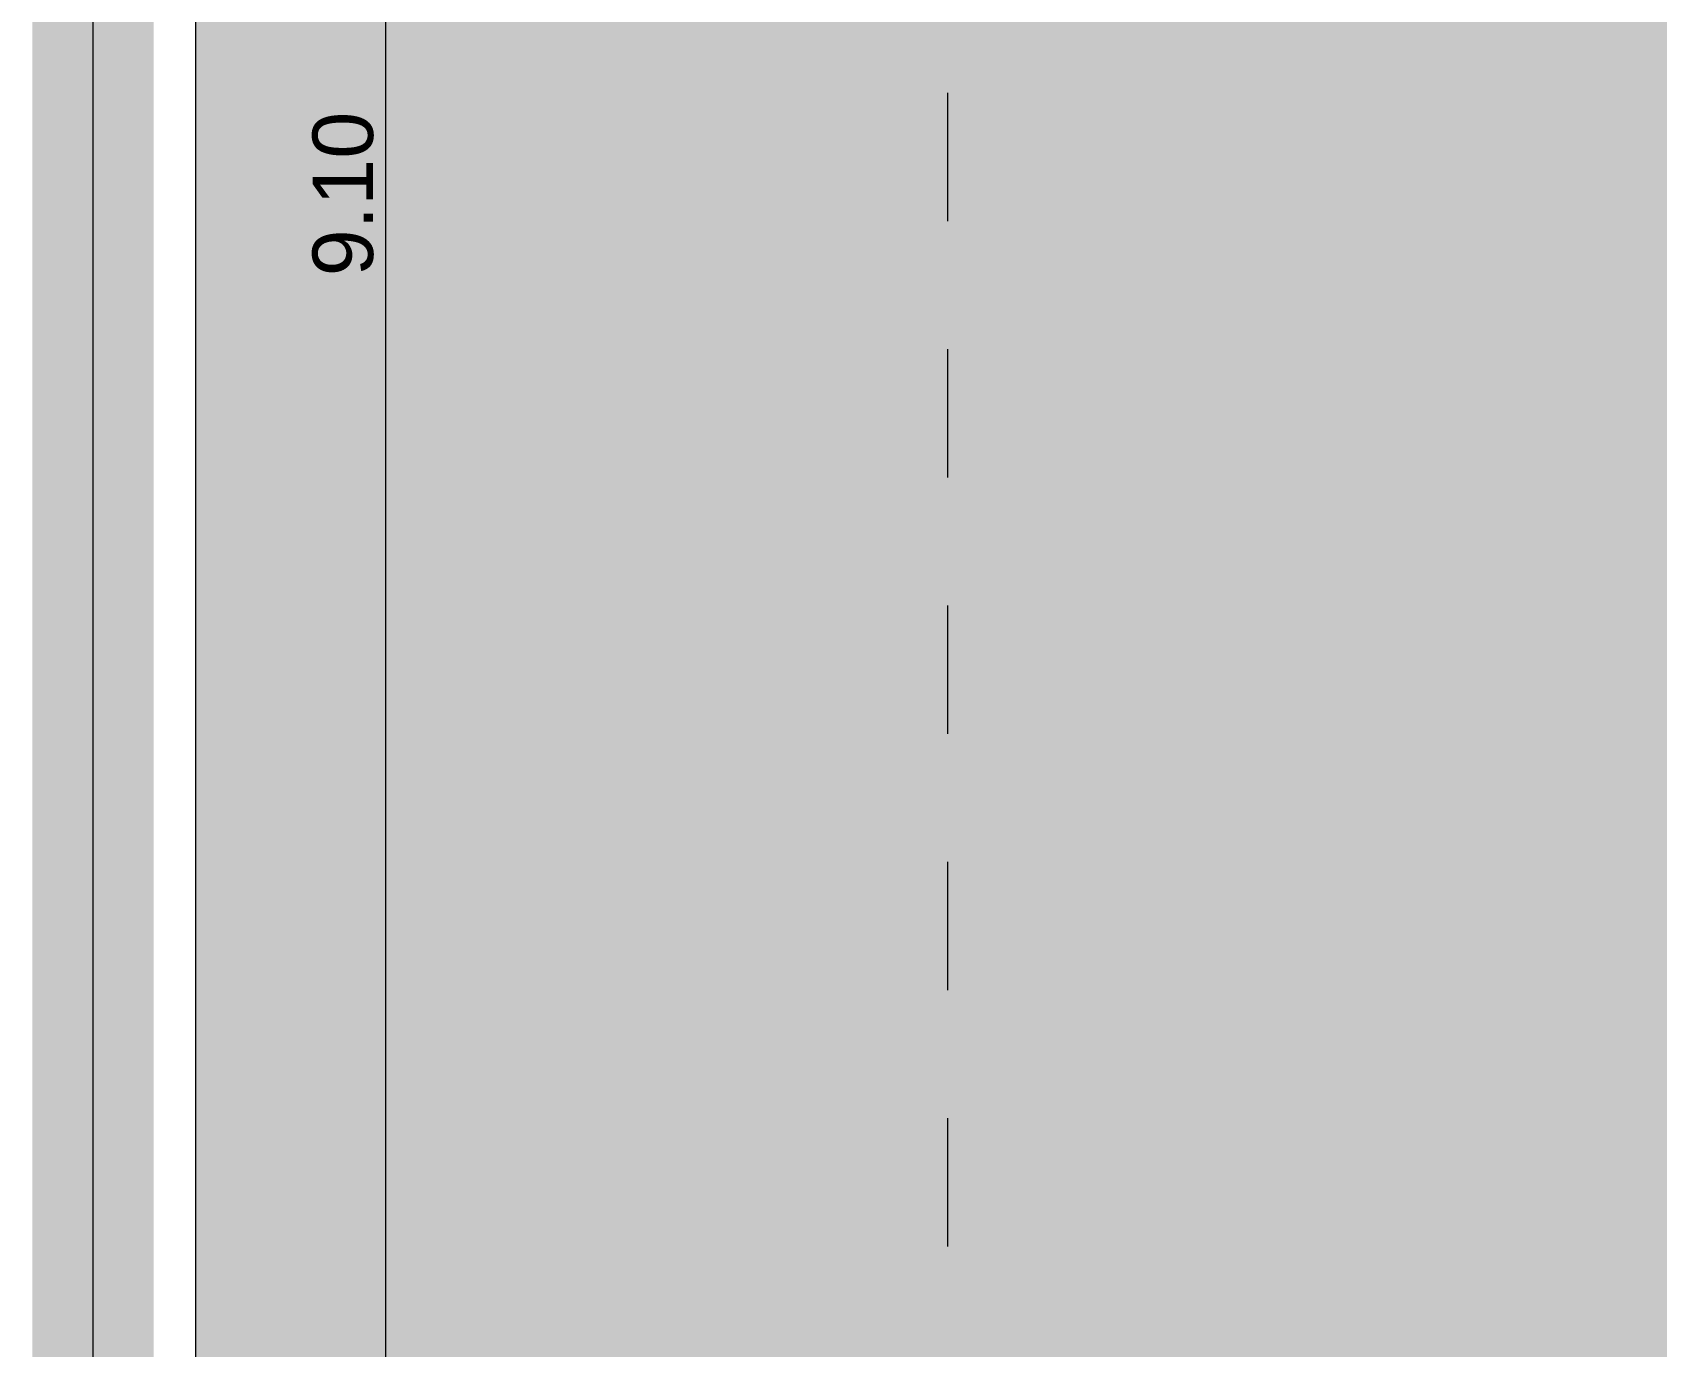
# Model space of a CAD drawing. Header units: millimetres. Extents: x 475616349 to 476941521, y 4620115302 to 4621446928.
# Drawn here: x 476518338 to 476521022, y 4620520405 to 4620522575 of the extents above; entities that cross this region are included whole.
import ezdxf

# ---------------------------------------------------------------- set-up
doc = ezdxf.new("R2010")
doc.units = ezdxf.units.MM
doc.header["$MEASUREMENT"] = 0
doc.linetypes.add('Dashed', pattern=[423.333333, 211.666667, -211.666667])
for name, color, linetype, lineweight in [('2D Drafting - General_Pen_No__250_Pen_No__7_Pen_No__7', 7, 'Continuous', 0), ('G-Anno-Nplt_Pen_No__151', 151, 'Continuous', 0), ('G-Anno-Nplt_Pen_No__4', 7, 'Continuous', 0), ('New_shenobebi_Pen_No__1', 1, 'Continuous', 0), ('New_zoma_Pen_No__4', 7, 'Continuous', 0), ('New_zoma_Pen_No__7', 7, 'Continuous', 0), ('zoma_Pen_No__5_Pen_No__5', 5, 'Continuous', 0)]:
    doc.layers.add(name, color=color, linetype=linetype, lineweight=lineweight)
doc.layers.add('New_zoma', color=7, linetype='Continuous')
doc.styles.add('GENERATED_STYLE_1', font='arial.ttf')
doc.dimstyles.new('GENERATED_STYLE__19', dxfattribs={"dimtxt": 100, "dimasz": 64.421331, "dimexe": 0.18, "dimexo": 3, "dimgap": 0.09, "dimtad": 1, "dimlfac": 0.001, "dimzin": 0, "dimdsep": 46, "dimtxsty": 'GENERATED_STYLE_1', "dimblk": 'ARROWHEAD_2', "dimblk1": 'ARROWHEAD_2', "dimblk2": 'ARROWHEAD_2', "dimcen": 0.09, "dimclrd": 7, "dimclre": 7, "dimclrt": 7, "dimadec": 0, "dimazin": 0, "dimtfac": 1, "dimtdec": 4, "dimtmove": 0, "dimatfit": 3, "dimfxl": 1, "dimtolj": 1, "dimtzin": 0, "dimarcsym": 0})

# ---------------------------------------------------------------- blocks, each defined once
blk = doc.blocks.new('*D1949', base_point=(476577134.1, 4620325125.7))
at = {"layer": 'New_zoma_Pen_No__4', "color": 7, "linetype": 'Continuous', "lineweight": 0, "transparency": 16777216}
for p, q in [((476518922.5, 4620526855.7), (476518922.5, 4620526897.2)), ((476518986, 4620526855.7), (476518858.9, 4620526855.7)), ((476518964.8, 4620526831.3), (476518880.1, 4620526880.2)), ((476518922.5, 4620517755.8), (476518922.5, 4620526855.7)), ((476518880.1, 4620517780.3), (476518964.8, 4620517731.4)), ((476518986, 4620517755.8), (476518858.9, 4620517755.8)), ((476518922.5, 4620517714.4), (476518922.5, 4620517755.8))]:
    blk.add_line(p, q, dxfattribs=at)
at = {"layer": 'New_zoma_Pen_No__7', "color": 7, "lineweight": 0, "transparency": 16777216, "insert": (476518902.5, 4620522172.8), "char_height": 100, "attachment_point": 7, "rotation": 90, "style": 'GENERATED_STYLE_1'}
blk.add_mtext('\\A1;{\\pql;\\fArial|b0|i0|c0|p34;9.10}', dxfattribs=at)
blk = doc.blocks.new('ARROWHEAD_2')
at = {"color": 0, "linetype": 'Continuous', "lineweight": 0}
for p, q in [((-0.378, -0.655), (0.378, 0.655)), ((0, 0), (-1, 0))]:
    blk.add_line(p, q, dxfattribs=at)

msp = doc.modelspace()

# ---------------------------------------------------------------- hatches: boundary and pattern name
at = {"layer": '2D Drafting - General_Pen_No__250_Pen_No__7_Pen_No__7', "linetype": 'Continuous', "lineweight": 0}
msp.add_hatch(color=7, dxfattribs=at).paths.add_polyline_path([(476518338.366, 4620523105.72), (476518338.366, 4620517305.72), (476518538.366, 4620517305.72), (476518538.366, 4620523105.72)])
at = {"layer": 'G-Anno-Nplt_Pen_No__151', "linetype": 'Continuous', "lineweight": 0, "true_color": 0x1f2f3f}
msp.add_hatch(color=169, dxfattribs=at).paths.add_polyline_path([(476525268.366, 4620533435.72), (476525268.366, 4620527075.72), (476525068.366, 4620527075.72), (476525068.366, 4620526775.72), (476524768.366, 4620526775.72), (476524768.366, 4620525914.702), (476525168.366, 4620525914.702), (476525168.366, 4620523575.72), (476525068.366, 4620523575.72), (476525068.366, 4620523035.72), (476525168.366, 4620523035.72), (476525168.366, 4620519575.72), (476521768.366, 4620519575.72), (476521768.366, 4620517175.72), (476519008.366, 4620517175.72), (476519008.366, 4620517825.85), (476518608.366, 4620517825.85), (476518608.366, 4620523035.72), (476518708.366, 4620523035.72), (476518708.366, 4620523575.72), (476518608.366, 4620523575.72), (476518608.366, 4620524863.012), (476518538.366, 4620524863.012), (476518538.366, 4620526605.72), (476518638.366, 4620526605.72), (476518638.366, 4620526855.72), (476518938.366, 4620526855.72), (476518938.366, 4620527876.738), (476518538.366, 4620527876.738), (476518538.366, 4620528478.99), (476518608.366, 4620528478.99), (476518608.366, 4620532535.723), (476522108.366, 4620532535.723), (476522108.366, 4620533635.72), (476525068.366, 4620533635.72), (476525068.366, 4620533435.72)])

# ---------------------------------------------------------------- linework, layer by layer
at = {"layer": 'G-Anno-Nplt_Pen_No__4', "color": 7, "linetype": 'Continuous', "lineweight": 0, "flags": 128}
msp.add_lwpolyline([(476525168.366, 4620523035.72), (476525168.366, 4620519575.72), (476521768.366, 4620519575.72), (476521768.366, 4620517175.72), (476519008.366, 4620517175.72), (476519008.366, 4620517825.85), (476518608.366, 4620517825.85), (476518608.366, 4620523035.72)], dxfattribs=at)
at = {"layer": 'New_shenobebi_Pen_No__1', "color": 1, "linetype": 'Dashed', "lineweight": 0}
msp.add_lwpolyline([(476519850.626, 4620513374.09), (476519850.626, 4620538202.956)], dxfattribs=at)
at = {"layer": 'zoma_Pen_No__5_Pen_No__5', "color": 5, "linetype": 'Continuous', "lineweight": 0}
msp.add_line((476518438.366, 4620537415.317), (476518438.366, 4620512704.511), dxfattribs=at)

# ---------------------------------------------------------------- dimensions: what is measured, and where the dimension line sits
at = {"layer": 'New_zoma', "color": 7, "linetype": 'Continuous', "lineweight": 0}
dim = msp.add_linear_dim(base=(476518922.463, 4620526855.72), p1=(476518538.366, 4620517755.85), p2=(476518938.366, 4620526855.72), angle=90, dimstyle='GENERATED_STYLE__19', dxfattribs=at)
dim.commit()
dim.dimension.update_dxf_attribs({"geometry": '*D1949', "text_midpoint": (476518852.463, 4620522302.638), "dimtype": 160, "text_rotation": 90})

doc.saveas('drawing.dxf')
